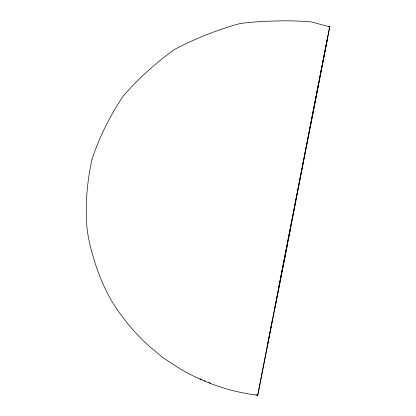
<?xml version="1.0" encoding="UTF-8"?>
<svg xmlns="http://www.w3.org/2000/svg" width="416" height="416" viewBox="0 0 416 416"><rect width="100%" height="100%" fill="white"/><g stroke="black" fill="none" stroke-linecap="round" stroke-linejoin="round"><path stroke-width="0.62" d="M310.17 127.572L329.722 26.775L310.788 21.835A178.807 89.336 -0.3 0 0 284.081 20.8L266.323 21.232A179.166 89.544 -0.3 0 0 240.053 23.53L230.859 26.192A175.666 90.444 -17.6 0 0 205.894 35.006A175.734 90.49 -17.6 0 0 182.062 45.604L174.434 49.499A179.02 100.625 -34.9 0 0 153.613 65.874L147.066 71.666A177.918 99.861 -34.9 0 0 123.11 96.242C114.774 108.638 107.489 121.737 101.317 135.346A179.436 112.455 -52.7 0 0 92.009 159.344M92.009 159.344L90.21 168.23A177.762 124.852 -71.8 0 0 86.814 194.99A177.668 124.774 -71.8 0 0 86.544 221.515C87.246 237.073 91.593 252.216 96.351 266.963A180.086 140.114 86.9 0 0 107.016 292.391L111.285 300.456L116.537 308.573A182.504 153.239 61.8 0 0 134.404 331.406A180.476 151.289 61.8 0 0 147.961 345.129L163.353 357.947L180.128 368.852A182.484 159.442 32.1 0 0 197.902 378.139A184.496 161.424 32.1 0 0 226.112 388.778C236.454 391.799 247.047 393.931 257.748 395.2L272.168 320.887M267.114 347.053L318.547 83.429M278.221 289.942L329.722 26.775M289.141 235.664L327.543 37.976L319.951 76.419M274.919 308.017L290.269 229.991M287.264 245.336L257.748 395.2M255.871 395.002L257.759 395.153M328.624 26.64L329.618 27.31M210.662 383.183A131.196 89.742 20.7 0 1 208.863 382.486M205.286 381.04A131.196 89.742 20.7 0 1 204.1 380.546M201.744 379.527A131.196 89.742 20.7 0 1 199.992 378.742"/></g></svg>
